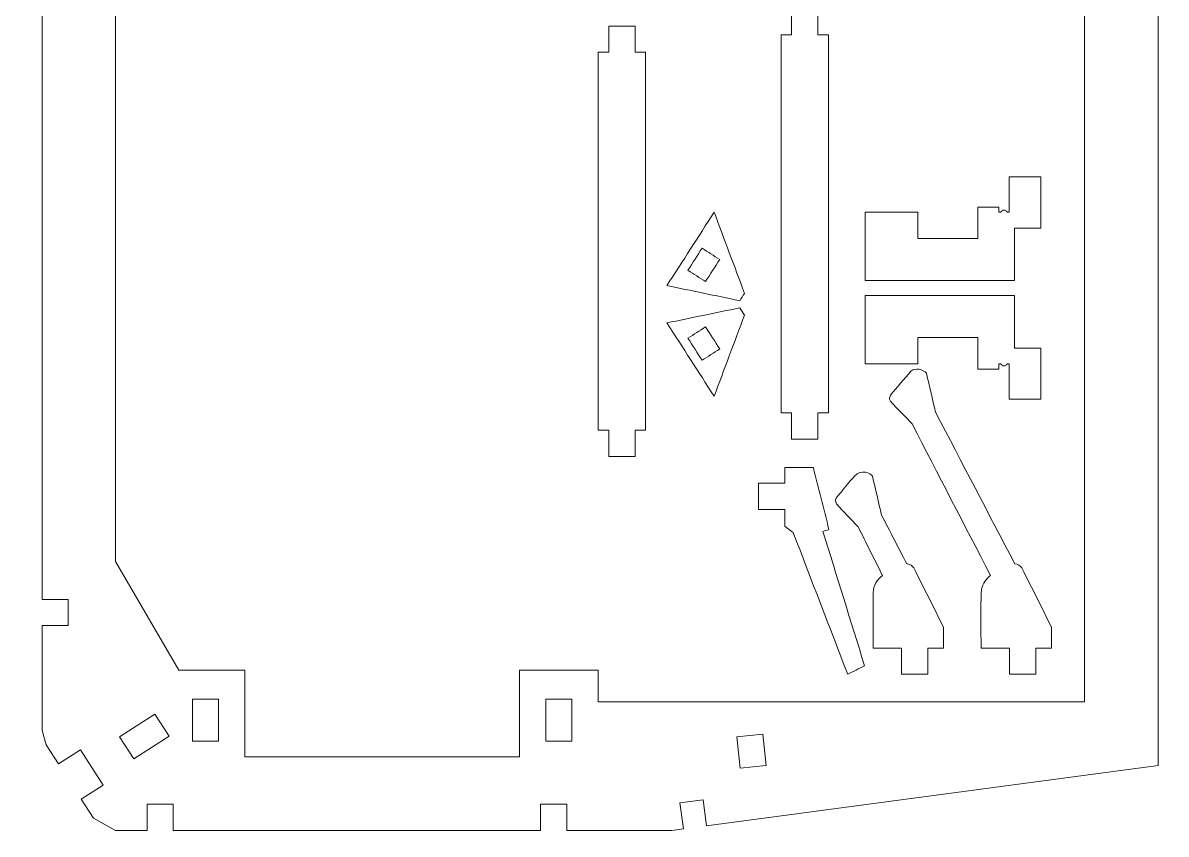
# Model space of a CAD drawing. Header units: centimetres. Extents: x -34.7 to 34.7, y -39.5 to 39.5.
# Drawn here: x -25.79 to -12.76, y -9.35 to -0.11 of the extents above; entities that cross this region are included whole.
import ezdxf

# ---------------------------------------------------------------- set-up
doc = ezdxf.new("R2010")
doc.units = ezdxf.units.CM
doc.header["$MEASUREMENT"] = 0
doc.layers.add('Camada 1', color=7, linetype='Continuous')

msp = doc.modelspace()

# ---------------------------------------------------------------- linework, layer by layer
at = {"layer": 'Camada 1', "color": 5, "lineweight": 9}
msp.add_open_spline([(-34.66849, -39.45036), (-34.66849, -39.45036), (-34.66849, 39.45036), (-34.66849, 39.45036), (-34.66849, 39.45036), (-34.66849, 39.45036), (34.66849, 39.45036), (34.66849, 39.45036), (34.66849, 39.45036), (34.66849, 39.45036), (34.66849, -39.45036), (34.66849, -39.45036), (34.66849, -39.45036), (34.66849, -39.45036), (-34.66849, -39.45036), (-34.66849, -39.45036)], degree=3, knots=[0, 0, 0, 0, 0.2, 0.2, 0.2, 0.2, 0.4, 0.4, 0.4, 0.4, 0.6, 0.6, 0.6, 0.6, 1, 1, 1, 1], dxfattribs=at)
at = {"layer": 'Camada 1', "color": 3, "lineweight": 9}
for points, knots in [([(-12.85682, -8.56695), (-12.85682, -8.56695), (-17.99996, -9.25308), (-17.99996, -9.25308), (-17.99996, -9.25308), (-17.99996, -9.25308), (-18.03947, -8.95684), (-18.03947, -8.95684), (-18.03947, -8.95684), (-18.03947, -8.95684), (-18.30342, -8.99206), (-18.30342, -8.99206), (-18.30342, -8.99206), (-18.30342, -8.99206), (-18.2639, -9.28828), (-18.2639, -9.28828), (-18.2639, -9.28828), (-18.2639, -9.28828), (-18.39587, -9.30589), (-18.39587, -9.30589), (-18.39587, -9.30589), (-18.39587, -9.30589), (-19.5913, -9.30568), (-19.5913, -9.30568), (-19.5913, -9.30568), (-19.5913, -9.30568), (-19.5913, -9.00683), (-19.5913, -9.00683), (-19.5913, -9.00683), (-19.5913, -9.00683), (-19.89015, -9.00683), (-19.89015, -9.00683), (-19.89015, -9.00683), (-19.89015, -9.00683), (-19.89014, -9.30568), (-19.89014, -9.30568), (-19.89014, -9.30568), (-19.89014, -9.30568), (-24.07413, -9.30568), (-24.07413, -9.30568), (-24.07413, -9.30568), (-24.07413, -9.30568), (-24.07413, -9.00683), (-24.07413, -9.00683), (-24.07413, -9.00683), (-24.07413, -9.00683), (-24.37298, -9.00683), (-24.37298, -9.00683), (-24.37298, -9.00683), (-24.37298, -9.00683), (-24.37297, -9.30568), (-24.37297, -9.30568), (-24.37297, -9.30568), (-24.37297, -9.30568), (-24.7316, -9.30565), (-24.7316, -9.30565), (-24.7316, -9.30565), (-24.7316, -9.30565), (-24.98298, -9.16841), (-24.98298, -9.16841), (-24.98298, -9.16841), (-24.98298, -9.16841), (-25.12266, -8.95114), (-25.12266, -8.95114), (-25.12266, -8.95114), (-25.12266, -8.95114), (-24.87127, -8.78953), (-24.87127, -8.78953), (-24.87127, -8.78953), (-24.87127, -8.78953), (-25.12984, -8.38731), (-25.12984, -8.38731), (-25.12984, -8.38731), (-25.12984, -8.38731), (-25.38122, -8.54892), (-25.38122, -8.54892), (-25.38122, -8.54892), (-25.38122, -8.54892), (-25.5209, -8.33166), (-25.5209, -8.33166), (-25.5209, -8.33166), (-25.5209, -8.33166), (-25.56834, -8.17005), (-25.56834, -8.17005), (-25.56834, -8.17005), (-25.56834, -8.17005), (-25.56834, -6.97464), (-25.56834, -6.97464), (-25.56834, -6.97464), (-25.56834, -6.97464), (-25.26951, -6.97464), (-25.26951, -6.97464), (-25.26951, -6.97464), (-25.26951, -6.97464), (-25.26951, -6.67578), (-25.26951, -6.67578), (-25.26951, -6.67578), (-25.26951, -6.67578), (-25.56834, -6.67578), (-25.56834, -6.67578), (-25.56834, -6.67578), (-25.56834, -6.67578), (-25.56834, -2.4813), (-25.56834, -2.4813), (-25.56834, -2.4813), (-25.56834, -2.4813), (-25.56834, 1.71319), (-25.56834, 1.71319), (-25.56834, 1.71319), (-25.56834, 1.71319), (-25.26951, 1.71319), (-25.26951, 1.71319), (-25.26951, 1.71319), (-25.26951, 1.71319), (-25.26951, 2.01205), (-25.26951, 2.01205), (-25.26951, 2.01205), (-25.26951, 2.01205), (-25.56834, 2.01205), (-25.56834, 2.01205), (-25.56834, 2.01205), (-25.56834, 2.01205), (-25.56834, 3.20746), (-25.56834, 3.20746), (-25.56834, 3.20746), (-25.56834, 3.20746), (-25.5209, 3.36907), (-25.5209, 3.36907), (-25.5209, 3.36907), (-25.5209, 3.36907), (-25.38122, 3.58633), (-25.38122, 3.58633), (-25.38122, 3.58633), (-25.38122, 3.58633), (-25.12984, 3.42472), (-25.12984, 3.42472), (-25.12984, 3.42472), (-25.12984, 3.42472), (-24.87127, 3.82694), (-24.87127, 3.82694), (-24.87127, 3.82694), (-24.87127, 3.82694), (-25.12266, 3.98855), (-25.12266, 3.98855), (-25.12266, 3.98855), (-25.12266, 3.98855), (-24.98298, 4.20582), (-24.98298, 4.20582), (-24.98298, 4.20582), (-24.98298, 4.20582), (-24.7316, 4.34306), (-24.7316, 4.34306), (-24.7316, 4.34306), (-24.7316, 4.34306), (-24.37297, 4.34309), (-24.37297, 4.34309), (-24.37297, 4.34309), (-24.37297, 4.34309), (-24.37298, 4.04425), (-24.37298, 4.04425), (-24.37298, 4.04425), (-24.37298, 4.04425), (-24.07413, 4.04425), (-24.07413, 4.04425), (-24.07413, 4.04425), (-24.07413, 4.04425), (-24.07413, 4.34309), (-24.07413, 4.34309), (-24.07413, 4.34309), (-24.07413, 4.34309), (-19.89014, 4.34309), (-19.89014, 4.34309), (-19.89014, 4.34309), (-19.89014, 4.34309), (-19.89015, 4.04425), (-19.89015, 4.04425), (-19.89015, 4.04425), (-19.89015, 4.04425), (-19.5913, 4.04425), (-19.5913, 4.04425), (-19.5913, 4.04425), (-19.5913, 4.04425), (-19.5913, 4.34309), (-19.5913, 4.34309), (-19.5913, 4.34309), (-19.5913, 4.34309), (-18.39587, 4.3433), (-18.39587, 4.3433), (-18.39587, 4.3433), (-18.39587, 4.3433), (-18.2639, 4.32569), (-18.2639, 4.32569), (-18.2639, 4.32569), (-18.2639, 4.32569), (-18.30342, 4.02947), (-18.30342, 4.02947), (-18.30342, 4.02947), (-18.30342, 4.02947), (-18.03947, 3.99425), (-18.03947, 3.99425), (-18.03947, 3.99425), (-18.03947, 3.99425), (-17.99996, 4.29049), (-17.99996, 4.29049), (-17.99996, 4.29049), (-17.99996, 4.29049), (-12.85682, 3.60435), (-12.85682, 3.60435), (-12.85682, 3.60435), (-12.85682, 3.60435), (-12.8568, -2.48129), (-12.8568, -2.48129), (-12.8568, -2.48129), (-12.8568, -2.48129), (-12.85682, -8.56695), (-12.85682, -8.56695)], [0, 0, 0, 0, 0.01818182, 0.01818182, 0.01818182, 0.01818182, 0.03636364, 0.03636364, 0.03636364, 0.03636364, 0.05454545, 0.05454545, 0.05454545, 0.05454545, 0.07272727, 0.07272727, 0.07272727, 0.07272727, 0.09090909, 0.09090909, 0.09090909, 0.09090909, 0.10909091, 0.10909091, 0.10909091, 0.10909091, 0.12727273, 0.12727273, 0.12727273, 0.12727273, 0.14545455, 0.14545455, 0.14545455, 0.14545455, 0.16363636, 0.16363636, 0.16363636, 0.16363636, 0.18181818, 0.18181818, 0.18181818, 0.18181818, 0.2, 0.2, 0.2, 0.2, 0.21818182, 0.21818182, 0.21818182, 0.21818182, 0.23636364, 0.23636364, 0.23636364, 0.23636364, 0.25454545, 0.25454545, 0.25454545, 0.25454545, 0.27272727, 0.27272727, 0.27272727, 0.27272727, 0.29090909, 0.29090909, 0.29090909, 0.29090909, 0.30909091, 0.30909091, 0.30909091, 0.30909091, 0.32727273, 0.32727273, 0.32727273, 0.32727273, 0.34545455, 0.34545455, 0.34545455, 0.34545455, 0.36363636, 0.36363636, 0.36363636, 0.36363636, 0.38181818, 0.38181818, 0.38181818, 0.38181818, 0.4, 0.4, 0.4, 0.4, 0.41818182, 0.41818182, 0.41818182, 0.41818182, 0.43636364, 0.43636364, 0.43636364, 0.43636364, 0.45454545, 0.45454545, 0.45454545, 0.45454545, 0.47272727, 0.47272727, 0.47272727, 0.47272727, 0.49090909, 0.49090909, 0.49090909, 0.49090909, 0.50909091, 0.50909091, 0.50909091, 0.50909091, 0.52727273, 0.52727273, 0.52727273, 0.52727273, 0.54545455, 0.54545455, 0.54545455, 0.54545455, 0.56363636, 0.56363636, 0.56363636, 0.56363636, 0.58181818, 0.58181818, 0.58181818, 0.58181818, 0.6, 0.6, 0.6, 0.6, 0.61818182, 0.61818182, 0.61818182, 0.61818182, 0.63636364, 0.63636364, 0.63636364, 0.63636364, 0.65454545, 0.65454545, 0.65454545, 0.65454545, 0.67272727, 0.67272727, 0.67272727, 0.67272727, 0.69090909, 0.69090909, 0.69090909, 0.69090909, 0.70909091, 0.70909091, 0.70909091, 0.70909091, 0.72727273, 0.72727273, 0.72727273, 0.72727273, 0.74545455, 0.74545455, 0.74545455, 0.74545455, 0.76363636, 0.76363636, 0.76363636, 0.76363636, 0.78181818, 0.78181818, 0.78181818, 0.78181818, 0.8, 0.8, 0.8, 0.8, 0.81818182, 0.81818182, 0.81818182, 0.81818182, 0.83636364, 0.83636364, 0.83636364, 0.83636364, 0.85454545, 0.85454545, 0.85454545, 0.85454545, 0.87272727, 0.87272727, 0.87272727, 0.87272727, 0.89090909, 0.89090909, 0.89090909, 0.89090909, 0.90909091, 0.90909091, 0.90909091, 0.90909091, 0.92727273, 0.92727273, 0.92727273, 0.92727273, 0.94545455, 0.94545455, 0.94545455, 0.94545455, 0.96363636, 0.96363636, 0.96363636, 0.96363636, 1, 1, 1, 1]), ([(-13.69359, -7.84179), (-13.69359, -7.84179), (-19.23397, -7.84184), (-19.23397, -7.84184), (-19.23397, -7.84184), (-19.23397, -7.84184), (-19.23412, -7.48317), (-19.23412, -7.48317), (-19.23412, -7.48317), (-19.23412, -7.48317), (-20.13066, -7.48317), (-20.13066, -7.48317), (-20.13066, -7.48317), (-20.13066, -7.48317), (-20.13067, -8.46895), (-20.13067, -8.46895), (-20.13067, -8.46895), (-20.13067, -8.46895), (-23.25875, -8.46895), (-23.25875, -8.46895), (-23.25875, -8.46895), (-23.25875, -8.46895), (-23.25875, -7.48317), (-23.25875, -7.48317), (-23.25875, -7.48317), (-23.25875, -7.48317), (-24.01157, -7.48317), (-24.01157, -7.48317), (-24.01157, -7.48317), (-24.01157, -7.48317), (-24.73155, -6.24481), (-24.73155, -6.24481), (-24.73155, -6.24481), (-24.73155, -6.24481), (-24.73155, -2.4813), (-24.73155, -2.4813), (-24.73155, -2.4813), (-24.73155, -2.4813), (-24.73155, 1.28223), (-24.73155, 1.28223), (-24.73155, 1.28223), (-24.73155, 1.28223), (-24.01157, 2.52058), (-24.01157, 2.52058), (-24.01157, 2.52058), (-24.01157, 2.52058), (-23.25875, 2.52058), (-23.25875, 2.52058), (-23.25875, 2.52058), (-23.25875, 2.52058), (-23.25875, 3.50637), (-23.25875, 3.50637), (-23.25875, 3.50637), (-23.25875, 3.50637), (-20.13067, 3.50637), (-20.13067, 3.50637), (-20.13067, 3.50637), (-20.13067, 3.50637), (-20.13066, 2.52058), (-20.13066, 2.52058), (-20.13066, 2.52058), (-20.13066, 2.52058), (-19.23412, 2.52058), (-19.23412, 2.52058), (-19.23412, 2.52058), (-19.23412, 2.52058), (-19.23397, 2.87926), (-19.23397, 2.87926), (-19.23397, 2.87926), (-19.23397, 2.87926), (-13.69359, 2.8792), (-13.69359, 2.8792), (-13.69359, 2.8792), (-13.69359, 2.8792), (-13.69359, -2.48129), (-13.69359, -2.48129), (-13.69359, -2.48129), (-13.69359, -2.48129), (-13.69359, -7.84179), (-13.69359, -7.84179)], [0, 0, 0, 0, 0.04761905, 0.04761905, 0.04761905, 0.04761905, 0.0952381, 0.0952381, 0.0952381, 0.0952381, 0.14285714, 0.14285714, 0.14285714, 0.14285714, 0.19047619, 0.19047619, 0.19047619, 0.19047619, 0.23809524, 0.23809524, 0.23809524, 0.23809524, 0.28571429, 0.28571429, 0.28571429, 0.28571429, 0.33333333, 0.33333333, 0.33333333, 0.33333333, 0.38095238, 0.38095238, 0.38095238, 0.38095238, 0.42857143, 0.42857143, 0.42857143, 0.42857143, 0.47619048, 0.47619048, 0.47619048, 0.47619048, 0.52380952, 0.52380952, 0.52380952, 0.52380952, 0.57142857, 0.57142857, 0.57142857, 0.57142857, 0.61904762, 0.61904762, 0.61904762, 0.61904762, 0.66666667, 0.66666667, 0.66666667, 0.66666667, 0.71428571, 0.71428571, 0.71428571, 0.71428571, 0.76190476, 0.76190476, 0.76190476, 0.76190476, 0.80952381, 0.80952381, 0.80952381, 0.80952381, 0.85714286, 0.85714286, 0.85714286, 0.85714286, 0.9047619, 0.9047619, 0.9047619, 0.9047619, 1, 1, 1, 1])]:
    msp.add_open_spline(points, degree=3, knots=knots, dxfattribs=at)
at = {"layer": 'Camada 1', "color": 2, "lineweight": 9}
for points, knots in [([(-17.03049, -4.84991), (-16.93087, -4.84991), (-16.83126, -4.84991), (-16.73164, -4.84991), (-16.73164, -4.84991), (-16.73164, -4.75029), (-16.73164, -4.65067), (-16.73164, -4.55106), (-16.73164, -4.55106), (-16.69179, -4.55106), (-16.65193, -4.55106), (-16.61209, -4.55106), (-16.61209, -4.55106), (-16.61209, -3.11657), (-16.61209, -1.68207), (-16.61209, -0.24758), (-16.61209, -0.24758), (-16.65193, -0.24758), (-16.69179, -0.24758), (-16.73164, -0.24758), (-16.73164, -0.24758), (-16.73164, -0.14796), (-16.73164, -0.04834), (-16.73164, 0.05128), (-16.73164, 0.05128), (-16.83126, 0.05128), (-16.93087, 0.05128), (-17.03049, 0.05128), (-17.03049, 0.05128), (-17.03049, -0.04834), (-17.03049, -0.14796), (-17.03049, -0.24758), (-17.03049, -0.24758), (-17.07034, -0.24758), (-17.11018, -0.24758), (-17.15003, -0.24758), (-17.15003, -0.24758), (-17.15003, -1.68207), (-17.15003, -3.11657), (-17.15003, -4.55106), (-17.15003, -4.55106), (-17.11018, -4.55106), (-17.07034, -4.55106), (-17.03049, -4.55106), (-17.03049, -4.55106), (-17.03049, -4.65067), (-17.03049, -4.75029), (-17.03049, -4.84991)], [0, 0, 0, 0, 0.07692308, 0.07692308, 0.07692308, 0.07692308, 0.15384615, 0.15384615, 0.15384615, 0.15384615, 0.23076923, 0.23076923, 0.23076923, 0.23076923, 0.30769231, 0.30769231, 0.30769231, 0.30769231, 0.38461538, 0.38461538, 0.38461538, 0.38461538, 0.46153846, 0.46153846, 0.46153846, 0.46153846, 0.53846154, 0.53846154, 0.53846154, 0.53846154, 0.61538462, 0.61538462, 0.61538462, 0.61538462, 0.69230769, 0.69230769, 0.69230769, 0.69230769, 0.76923077, 0.76923077, 0.76923077, 0.76923077, 0.84615385, 0.84615385, 0.84615385, 0.84615385, 1, 1, 1, 1]), ([(-19.11291, -5.04872), (-19.01329, -5.04872), (-18.91367, -5.04872), (-18.81405, -5.04872), (-18.81405, -5.04872), (-18.81405, -4.94911), (-18.81405, -4.84949), (-18.81405, -4.74987), (-18.81405, -4.74987), (-18.77421, -4.74987), (-18.73435, -4.74987), (-18.6945, -4.74987), (-18.6945, -4.74987), (-18.6945, -3.31538), (-18.6945, -1.88089), (-18.6945, -0.4464), (-18.6945, -0.4464), (-18.73435, -0.4464), (-18.77421, -0.4464), (-18.81405, -0.4464), (-18.81405, -0.4464), (-18.81405, -0.34678), (-18.81405, -0.24716), (-18.81405, -0.14754), (-18.81405, -0.14754), (-18.91367, -0.14754), (-19.01329, -0.14754), (-19.11291, -0.14754), (-19.11291, -0.14754), (-19.11291, -0.24716), (-19.11291, -0.34678), (-19.11291, -0.4464), (-19.11291, -0.4464), (-19.15277, -0.4464), (-19.1926, -0.4464), (-19.23245, -0.4464), (-19.23245, -0.4464), (-19.23245, -1.88089), (-19.23245, -3.31538), (-19.23245, -4.74987), (-19.23245, -4.74987), (-19.1926, -4.74987), (-19.15277, -4.74987), (-19.11291, -4.74987), (-19.11291, -4.74987), (-19.11291, -4.84949), (-19.11291, -4.94911), (-19.11291, -5.04872)], [0, 0, 0, 0, 0.07692308, 0.07692308, 0.07692308, 0.07692308, 0.15384615, 0.15384615, 0.15384615, 0.15384615, 0.23076923, 0.23076923, 0.23076923, 0.23076923, 0.30769231, 0.30769231, 0.30769231, 0.30769231, 0.38461538, 0.38461538, 0.38461538, 0.38461538, 0.46153846, 0.46153846, 0.46153846, 0.46153846, 0.53846154, 0.53846154, 0.53846154, 0.53846154, 0.61538462, 0.61538462, 0.61538462, 0.61538462, 0.69230769, 0.69230769, 0.69230769, 0.69230769, 0.76923077, 0.76923077, 0.76923077, 0.76923077, 0.84615385, 0.84615385, 0.84615385, 0.84615385, 1, 1, 1, 1]), ([(-14.55187, -2.26785), (-14.55187, -2.26785), (-14.57578, -2.26785), (-14.57578, -2.26785), (-14.57578, -2.26785), (-14.57578, -2.26785), (-14.57938, -2.26115), (-14.57938, -2.26115), (-14.57938, -2.26115), (-14.57938, -2.26115), (-14.58422, -2.25528), (-14.58422, -2.25528), (-14.58422, -2.25528), (-14.58422, -2.25528), (-14.59011, -2.25045), (-14.59011, -2.25045), (-14.59011, -2.25045), (-14.59011, -2.25045), (-14.59681, -2.24689), (-14.59681, -2.24689), (-14.59681, -2.24689), (-14.59681, -2.24689), (-14.60408, -2.24469), (-14.60408, -2.24469), (-14.60408, -2.24469), (-14.60408, -2.24469), (-14.61165, -2.24394), (-14.61165, -2.24394), (-14.61165, -2.24394), (-14.61165, -2.24394), (-14.61921, -2.24469), (-14.61921, -2.24469), (-14.61921, -2.24469), (-14.61921, -2.24469), (-14.6265, -2.24689), (-14.6265, -2.24689), (-14.6265, -2.24689), (-14.6265, -2.24689), (-14.6332, -2.25045), (-14.6332, -2.25045), (-14.6332, -2.25045), (-14.6332, -2.25045), (-14.63908, -2.25528), (-14.63908, -2.25528), (-14.63908, -2.25528), (-14.63908, -2.25528), (-14.64393, -2.26115), (-14.64393, -2.26115), (-14.64393, -2.26115), (-14.64393, -2.26115), (-14.64751, -2.26785), (-14.64751, -2.26785), (-14.64751, -2.26785), (-14.64751, -2.26785), (-14.67142, -2.26785), (-14.67142, -2.26785), (-14.67142, -2.26785), (-14.67142, -2.26785), (-14.67142, -2.20808), (-14.67142, -2.20808), (-14.67142, -2.20808), (-14.67142, -2.20808), (-14.9084, -2.20808), (-14.9084, -2.20808), (-14.9084, -2.20808), (-14.9084, -2.20808), (-14.9084, -2.56671), (-14.9084, -2.56671), (-14.9084, -2.56671), (-14.9084, -2.56671), (-15.59494, -2.56671), (-15.59494, -2.56671), (-15.59494, -2.56671), (-15.59494, -2.56671), (-15.59494, -2.26785), (-15.59494, -2.26785), (-15.59494, -2.26785), (-15.59494, -2.26785), (-16.19268, -2.26785), (-16.19268, -2.26785), (-16.19268, -2.26785), (-16.19268, -2.26785), (-16.19268, -3.04489), (-16.19268, -3.04489), (-16.19268, -3.04489), (-16.19268, -3.04489), (-14.4921, -3.04489), (-14.4921, -3.04489), (-14.4921, -3.04489), (-14.4921, -3.04489), (-14.4921, -2.44716), (-14.4921, -2.44716), (-14.4921, -2.44716), (-14.4921, -2.44716), (-14.19324, -2.44716), (-14.19324, -2.44716), (-14.19324, -2.44716), (-14.19324, -2.44716), (-14.19324, -1.86484), (-14.19324, -1.86484), (-14.19324, -1.86484), (-14.19324, -1.86484), (-14.55187, -1.86484), (-14.55187, -1.86484), (-14.55187, -1.86484), (-14.55187, -1.86484), (-14.55187, -2.26785), (-14.55187, -2.26785)], [0, 0, 0, 0, 0.03571429, 0.03571429, 0.03571429, 0.03571429, 0.07142857, 0.07142857, 0.07142857, 0.07142857, 0.10714286, 0.10714286, 0.10714286, 0.10714286, 0.14285714, 0.14285714, 0.14285714, 0.14285714, 0.17857143, 0.17857143, 0.17857143, 0.17857143, 0.21428571, 0.21428571, 0.21428571, 0.21428571, 0.25, 0.25, 0.25, 0.25, 0.28571429, 0.28571429, 0.28571429, 0.28571429, 0.32142857, 0.32142857, 0.32142857, 0.32142857, 0.35714286, 0.35714286, 0.35714286, 0.35714286, 0.39285714, 0.39285714, 0.39285714, 0.39285714, 0.42857143, 0.42857143, 0.42857143, 0.42857143, 0.46428571, 0.46428571, 0.46428571, 0.46428571, 0.5, 0.5, 0.5, 0.5, 0.53571429, 0.53571429, 0.53571429, 0.53571429, 0.57142857, 0.57142857, 0.57142857, 0.57142857, 0.60714286, 0.60714286, 0.60714286, 0.60714286, 0.64285714, 0.64285714, 0.64285714, 0.64285714, 0.67857143, 0.67857143, 0.67857143, 0.67857143, 0.71428571, 0.71428571, 0.71428571, 0.71428571, 0.75, 0.75, 0.75, 0.75, 0.78571429, 0.78571429, 0.78571429, 0.78571429, 0.82142857, 0.82142857, 0.82142857, 0.82142857, 0.85714286, 0.85714286, 0.85714286, 0.85714286, 0.89285714, 0.89285714, 0.89285714, 0.89285714, 0.92857143, 0.92857143, 0.92857143, 0.92857143, 1, 1, 1, 1]), ([(-17.56762, -3.19151), (-17.68271, -2.88328), (-17.7978, -2.57507), (-17.91289, -2.26684), (-17.91289, -2.26684), (-18.09201, -2.5454), (-18.27113, -2.82394), (-18.45026, -3.10249), (-18.45026, -3.10249), (-18.17386, -3.15987), (-17.89746, -3.21723), (-17.62106, -3.27461), (-17.62106, -3.27461), (-17.60325, -3.24691), (-17.58543, -3.21921), (-17.56762, -3.19151)], [0, 0, 0, 0, 0.2, 0.2, 0.2, 0.2, 0.4, 0.4, 0.4, 0.4, 0.6, 0.6, 0.6, 0.6, 1, 1, 1, 1]), ([(-14.55187, -3.99313), (-14.55187, -3.99313), (-14.57578, -3.99313), (-14.57578, -3.99313), (-14.57578, -3.99313), (-14.57578, -3.99313), (-14.57938, -3.99982), (-14.57938, -3.99982), (-14.57938, -3.99982), (-14.57938, -3.99982), (-14.58422, -4.00569), (-14.58422, -4.00569), (-14.58422, -4.00569), (-14.58422, -4.00569), (-14.59011, -4.01051), (-14.59011, -4.01051), (-14.59011, -4.01051), (-14.59011, -4.01051), (-14.59681, -4.01409), (-14.59681, -4.01409), (-14.59681, -4.01409), (-14.59681, -4.01409), (-14.60408, -4.01629), (-14.60408, -4.01629), (-14.60408, -4.01629), (-14.60408, -4.01629), (-14.61165, -4.01704), (-14.61165, -4.01704), (-14.61165, -4.01704), (-14.61165, -4.01704), (-14.61921, -4.01629), (-14.61921, -4.01629), (-14.61921, -4.01629), (-14.61921, -4.01629), (-14.6265, -4.01409), (-14.6265, -4.01409), (-14.6265, -4.01409), (-14.6265, -4.01409), (-14.6332, -4.01051), (-14.6332, -4.01051), (-14.6332, -4.01051), (-14.6332, -4.01051), (-14.63908, -4.00569), (-14.63908, -4.00569), (-14.63908, -4.00569), (-14.63908, -4.00569), (-14.64393, -3.99982), (-14.64393, -3.99982), (-14.64393, -3.99982), (-14.64393, -3.99982), (-14.64751, -3.99313), (-14.64751, -3.99313), (-14.64751, -3.99313), (-14.64751, -3.99313), (-14.67142, -3.99313), (-14.67142, -3.99313), (-14.67142, -3.99313), (-14.67142, -3.99313), (-14.67142, -4.0529), (-14.67142, -4.0529), (-14.67142, -4.0529), (-14.67142, -4.0529), (-14.9084, -4.0529), (-14.9084, -4.0529), (-14.9084, -4.0529), (-14.9084, -4.0529), (-14.9084, -3.69426), (-14.9084, -3.69426), (-14.9084, -3.69426), (-14.9084, -3.69426), (-15.59494, -3.69426), (-15.59494, -3.69426), (-15.59494, -3.69426), (-15.59494, -3.69426), (-15.59494, -3.99313), (-15.59494, -3.99313), (-15.59494, -3.99313), (-15.59494, -3.99313), (-16.19268, -3.99313), (-16.19268, -3.99313), (-16.19268, -3.99313), (-16.19268, -3.99313), (-16.19268, -3.21607), (-16.19268, -3.21607), (-16.19268, -3.21607), (-16.19268, -3.21607), (-14.4921, -3.21607), (-14.4921, -3.21607), (-14.4921, -3.21607), (-14.4921, -3.21607), (-14.4921, -3.81381), (-14.4921, -3.81381), (-14.4921, -3.81381), (-14.4921, -3.81381), (-14.19324, -3.81381), (-14.19324, -3.81381), (-14.19324, -3.81381), (-14.19324, -3.81381), (-14.19324, -4.39614), (-14.19324, -4.39614), (-14.19324, -4.39614), (-14.19324, -4.39614), (-14.55187, -4.39614), (-14.55187, -4.39614), (-14.55187, -4.39614), (-14.55187, -4.39614), (-14.55187, -3.99313), (-14.55187, -3.99313)], [0, 0, 0, 0, 0.03571429, 0.03571429, 0.03571429, 0.03571429, 0.07142857, 0.07142857, 0.07142857, 0.07142857, 0.10714286, 0.10714286, 0.10714286, 0.10714286, 0.14285714, 0.14285714, 0.14285714, 0.14285714, 0.17857143, 0.17857143, 0.17857143, 0.17857143, 0.21428571, 0.21428571, 0.21428571, 0.21428571, 0.25, 0.25, 0.25, 0.25, 0.28571429, 0.28571429, 0.28571429, 0.28571429, 0.32142857, 0.32142857, 0.32142857, 0.32142857, 0.35714286, 0.35714286, 0.35714286, 0.35714286, 0.39285714, 0.39285714, 0.39285714, 0.39285714, 0.42857143, 0.42857143, 0.42857143, 0.42857143, 0.46428571, 0.46428571, 0.46428571, 0.46428571, 0.5, 0.5, 0.5, 0.5, 0.53571429, 0.53571429, 0.53571429, 0.53571429, 0.57142857, 0.57142857, 0.57142857, 0.57142857, 0.60714286, 0.60714286, 0.60714286, 0.60714286, 0.64285714, 0.64285714, 0.64285714, 0.64285714, 0.67857143, 0.67857143, 0.67857143, 0.67857143, 0.71428571, 0.71428571, 0.71428571, 0.71428571, 0.75, 0.75, 0.75, 0.75, 0.78571429, 0.78571429, 0.78571429, 0.78571429, 0.82142857, 0.82142857, 0.82142857, 0.82142857, 0.85714286, 0.85714286, 0.85714286, 0.85714286, 0.89285714, 0.89285714, 0.89285714, 0.89285714, 0.92857143, 0.92857143, 0.92857143, 0.92857143, 1, 1, 1, 1]), ([(-17.56762, -3.43894), (-17.68271, -3.74716), (-17.7978, -4.05538), (-17.91289, -4.36361), (-17.91289, -4.36361), (-18.09201, -4.08504), (-18.27113, -3.80651), (-18.45026, -3.52795), (-18.45026, -3.52795), (-18.17386, -3.47058), (-17.89746, -3.41321), (-17.62106, -3.35584), (-17.62106, -3.35584), (-17.60325, -3.38354), (-17.58543, -3.41123), (-17.56762, -3.43894)], [0, 0, 0, 0, 0.2, 0.2, 0.2, 0.2, 0.4, 0.4, 0.4, 0.4, 0.6, 0.6, 0.6, 0.6, 1, 1, 1, 1]), ([(-15.49497, -4.1017), (-15.46026, -4.2494), (-15.42554, -4.39711), (-15.39082, -4.54481), (-15.39082, -4.54481), (-15.09037, -5.11987), (-14.7899, -5.69491), (-14.48944, -6.26997), (-14.48944, -6.26997), (-14.45677, -6.27504), (-14.42666, -6.29087), (-14.40702, -6.31847), (-14.40702, -6.31847), (-14.2951, -6.54275), (-14.18318, -6.76705), (-14.07126, -6.99132), (-14.07126, -6.99132), (-14.07126, -7.07101), (-14.07126, -7.15071), (-14.07126, -7.2304), (-14.07126, -7.2304), (-14.13104, -7.2304), (-14.1908, -7.2304), (-14.25057, -7.2304), (-14.25057, -7.2304), (-14.25057, -7.33002), (-14.25057, -7.42964), (-14.25057, -7.52926), (-14.25057, -7.52926), (-14.35019, -7.52926), (-14.4498, -7.52926), (-14.54942, -7.52926), (-14.54942, -7.52926), (-14.54942, -7.42964), (-14.54942, -7.33002), (-14.54942, -7.2304), (-14.54942, -7.2304), (-14.65719, -7.2304), (-14.76496, -7.2304), (-14.87274, -7.2304), (-14.87274, -7.2304), (-14.87274, -7.12591), (-14.87996, -6.62094), (-14.86706, -6.55846), (-14.86706, -6.55846), (-14.8538, -6.49419), (-14.81615, -6.443), (-14.76578, -6.4027), (-14.76578, -6.4027), (-15.06325, -5.82788), (-15.36074, -5.25307), (-15.65823, -4.67825), (-15.65823, -4.67825), (-15.69593, -4.6253), (-15.90696, -4.43769), (-15.91682, -4.3958), (-15.91682, -4.3958), (-15.91317, -4.38028), (-15.90953, -4.36478), (-15.90588, -4.34926), (-15.90588, -4.34926), (-15.82775, -4.25807), (-15.7496, -4.16688), (-15.67146, -4.07569), (-15.67146, -4.07569), (-15.64108, -4.05556), (-15.61262, -4.05237), (-15.57823, -4.0549), (-15.57823, -4.0549), (-15.55, -4.06119), (-15.50728, -4.0791), (-15.49497, -4.1017)], [0, 0, 0, 0, 0.05263158, 0.05263158, 0.05263158, 0.05263158, 0.10526316, 0.10526316, 0.10526316, 0.10526316, 0.15789474, 0.15789474, 0.15789474, 0.15789474, 0.21052632, 0.21052632, 0.21052632, 0.21052632, 0.26315789, 0.26315789, 0.26315789, 0.26315789, 0.31578947, 0.31578947, 0.31578947, 0.31578947, 0.36842105, 0.36842105, 0.36842105, 0.36842105, 0.42105263, 0.42105263, 0.42105263, 0.42105263, 0.47368421, 0.47368421, 0.47368421, 0.47368421, 0.52631579, 0.52631579, 0.52631579, 0.52631579, 0.57894737, 0.57894737, 0.57894737, 0.57894737, 0.63157895, 0.63157895, 0.63157895, 0.63157895, 0.68421053, 0.68421053, 0.68421053, 0.68421053, 0.73684211, 0.73684211, 0.73684211, 0.73684211, 0.78947368, 0.78947368, 0.78947368, 0.78947368, 0.84210526, 0.84210526, 0.84210526, 0.84210526, 0.89473684, 0.89473684, 0.89473684, 0.89473684, 1, 1, 1, 1]), ([(-16.3921, -7.52926), (-16.32788, -7.49686), (-16.26366, -7.46445), (-16.19944, -7.43204), (-16.19944, -7.43204), (-16.35762, -6.92206), (-16.51581, -6.41208), (-16.67399, -5.90209), (-16.67399, -5.90209), (-16.65116, -5.89502), (-16.62832, -5.88793), (-16.60549, -5.88085), (-16.60549, -5.88085), (-16.66472, -5.64534), (-16.72396, -5.40982), (-16.78318, -5.17431), (-16.78318, -5.17431), (-16.89144, -5.17431), (-16.9997, -5.17431), (-17.10796, -5.17431), (-17.10796, -5.17431), (-17.10796, -5.23408), (-17.10796, -5.29385), (-17.10796, -5.35362), (-17.10796, -5.35362), (-17.20757, -5.35362), (-17.30719, -5.35362), (-17.40681, -5.35362), (-17.40681, -5.35362), (-17.40681, -5.45324), (-17.40681, -5.55286), (-17.40681, -5.65247), (-17.40681, -5.65247), (-17.30719, -5.65247), (-17.20757, -5.65247), (-17.10796, -5.65247), (-17.10796, -5.65247), (-17.10796, -5.71629), (-17.10796, -5.7801), (-17.10796, -5.84391), (-17.10796, -5.84391), (-17.076, -5.86771), (-17.04403, -5.89152), (-17.01208, -5.91532), (-17.01208, -5.91532), (-16.80543, -6.4533), (-16.59876, -6.99129), (-16.3921, -7.52926)], [0, 0, 0, 0, 0.07692308, 0.07692308, 0.07692308, 0.07692308, 0.15384615, 0.15384615, 0.15384615, 0.15384615, 0.23076923, 0.23076923, 0.23076923, 0.23076923, 0.30769231, 0.30769231, 0.30769231, 0.30769231, 0.38461538, 0.38461538, 0.38461538, 0.38461538, 0.46153846, 0.46153846, 0.46153846, 0.46153846, 0.53846154, 0.53846154, 0.53846154, 0.53846154, 0.61538462, 0.61538462, 0.61538462, 0.61538462, 0.69230769, 0.69230769, 0.69230769, 0.69230769, 0.76923077, 0.76923077, 0.76923077, 0.76923077, 0.84615385, 0.84615385, 0.84615385, 0.84615385, 1, 1, 1, 1]), ([(-15.71996, -6.26999), (-15.81527, -6.08557), (-15.91059, -5.90112), (-16.0059, -5.71669), (-16.0059, -5.71669), (-16.04063, -5.56898), (-16.07536, -5.42129), (-16.11008, -5.27359), (-16.11008, -5.27359), (-16.12941, -5.23809), (-16.23808, -5.1869), (-16.31552, -5.27359), (-16.31552, -5.27359), (-16.33978, -5.30075), (-16.52575, -5.51701), (-16.53191, -5.54313), (-16.53191, -5.54313), (-16.52826, -5.55865), (-16.52462, -5.57417), (-16.52097, -5.58967), (-16.52097, -5.58967), (-16.43842, -5.67649), (-16.35585, -5.76332), (-16.27331, -5.85013), (-16.27331, -5.85013), (-16.18096, -6.03434), (-16.08862, -6.21852), (-15.99627, -6.40273), (-15.99627, -6.40273), (-16.05773, -6.45191), (-16.09722, -6.51616), (-16.10324, -6.59599), (-16.10324, -6.59599), (-16.10323, -6.80748), (-16.10322, -7.01896), (-16.10322, -7.23044), (-16.10322, -7.23044), (-15.99543, -7.23044), (-15.88766, -7.23044), (-15.77989, -7.23043), (-15.77989, -7.23043), (-15.77989, -7.33005), (-15.77988, -7.42965), (-15.77988, -7.52926), (-15.77988, -7.52926), (-15.68026, -7.52926), (-15.58064, -7.52926), (-15.48103, -7.52926), (-15.48103, -7.52926), (-15.48103, -7.42965), (-15.48104, -7.33004), (-15.48104, -7.23043), (-15.48104, -7.23043), (-15.42128, -7.23043), (-15.3615, -7.23043), (-15.30173, -7.23043), (-15.30173, -7.23043), (-15.30174, -7.15071), (-15.30174, -7.07101), (-15.30174, -6.99133), (-15.30174, -6.99133), (-15.41367, -6.76704), (-15.52559, -6.54276), (-15.63753, -6.31848), (-15.63753, -6.31848), (-15.6553, -6.29353), (-15.68196, -6.2782), (-15.71112, -6.27137), (-15.71112, -6.27137), (-15.71406, -6.2709), (-15.71702, -6.27045), (-15.71996, -6.26999)], [0, 0, 0, 0, 0.05263158, 0.05263158, 0.05263158, 0.05263158, 0.10526316, 0.10526316, 0.10526316, 0.10526316, 0.15789474, 0.15789474, 0.15789474, 0.15789474, 0.21052632, 0.21052632, 0.21052632, 0.21052632, 0.26315789, 0.26315789, 0.26315789, 0.26315789, 0.31578947, 0.31578947, 0.31578947, 0.31578947, 0.36842105, 0.36842105, 0.36842105, 0.36842105, 0.42105263, 0.42105263, 0.42105263, 0.42105263, 0.47368421, 0.47368421, 0.47368421, 0.47368421, 0.52631579, 0.52631579, 0.52631579, 0.52631579, 0.57894737, 0.57894737, 0.57894737, 0.57894737, 0.63157895, 0.63157895, 0.63157895, 0.63157895, 0.68421053, 0.68421053, 0.68421053, 0.68421053, 0.73684211, 0.73684211, 0.73684211, 0.73684211, 0.78947368, 0.78947368, 0.78947368, 0.78947368, 0.84210526, 0.84210526, 0.84210526, 0.84210526, 0.89473684, 0.89473684, 0.89473684, 0.89473684, 1, 1, 1, 1])]:
    msp.add_open_spline(points, degree=3, knots=knots, dxfattribs=at)
at = {"layer": 'Camada 1', "lineweight": 9}
for points in [[(-18.05043, -2.6772), (-18.10425, -2.76088), (-18.15805, -2.84455), (-18.21186, -2.92824), (-18.21186, -2.92824), (-18.14491, -2.97129), (-18.07798, -3.01433), (-18.01104, -3.05738), (-18.01104, -3.05738), (-17.95722, -2.9737), (-17.90342, -2.89003), (-17.84961, -2.80634), (-17.84961, -2.80634), (-17.91656, -2.7633), (-17.98349, -2.72025), (-18.05043, -2.6772)], [(-18.05043, -3.95325), (-18.10425, -3.86957), (-18.15805, -3.7859), (-18.21186, -3.70222), (-18.21186, -3.70222), (-18.14491, -3.65917), (-18.07798, -3.61612), (-18.01104, -3.57307), (-18.01104, -3.57307), (-17.95722, -3.65675), (-17.90342, -3.74042), (-17.84961, -3.8241), (-17.84961, -3.8241), (-17.91656, -3.86715), (-17.98349, -3.9102), (-18.05043, -3.95325)], [(-23.85627, -7.81148), (-23.85627, -7.81148), (-23.5574, -7.81148), (-23.5574, -7.81148), (-23.5574, -7.81148), (-23.5574, -7.81148), (-23.5574, -8.28966), (-23.5574, -8.28966), (-23.5574, -8.28966), (-23.5574, -8.28966), (-23.85627, -8.28966), (-23.85627, -8.28966), (-23.85627, -8.28966), (-23.85627, -8.28966), (-23.85627, -7.81148), (-23.85627, -7.81148)], [(-19.83155, -7.81184), (-19.83155, -7.81184), (-19.53269, -7.81184), (-19.53269, -7.81184), (-19.53269, -7.81184), (-19.53269, -7.81184), (-19.53269, -8.29002), (-19.53269, -8.29002), (-19.53269, -8.29002), (-19.53269, -8.29002), (-19.83157, -8.29002), (-19.83157, -8.29002), (-19.83157, -8.29002), (-19.83157, -8.29002), (-19.83155, -7.81184), (-19.83155, -7.81184)], [(-24.68504, -8.24082), (-24.68504, -8.24082), (-24.5234, -8.49217), (-24.5234, -8.49217), (-24.5234, -8.49217), (-24.5234, -8.49217), (-24.12121, -8.23355), (-24.12121, -8.23355), (-24.12121, -8.23355), (-24.12121, -8.23355), (-24.28285, -7.98218), (-24.28285, -7.98218), (-24.28285, -7.98218), (-24.28285, -7.98218), (-24.68504, -8.24082), (-24.68504, -8.24082)], [(-17.3201, -8.56708), (-17.3201, -8.56708), (-17.61729, -8.59851), (-17.61729, -8.59851), (-17.61729, -8.59851), (-17.61729, -8.59851), (-17.65502, -8.24188), (-17.65502, -8.24188), (-17.65502, -8.24188), (-17.65502, -8.24188), (-17.35781, -8.21044), (-17.35781, -8.21044), (-17.35781, -8.21044), (-17.35781, -8.21044), (-17.3201, -8.56708), (-17.3201, -8.56708)]]:
    msp.add_open_spline(points, degree=3, knots=[0, 0, 0, 0, 0.2, 0.2, 0.2, 0.2, 0.4, 0.4, 0.4, 0.4, 0.6, 0.6, 0.6, 0.6, 1, 1, 1, 1], dxfattribs=at)

doc.saveas('drawing.dxf')
